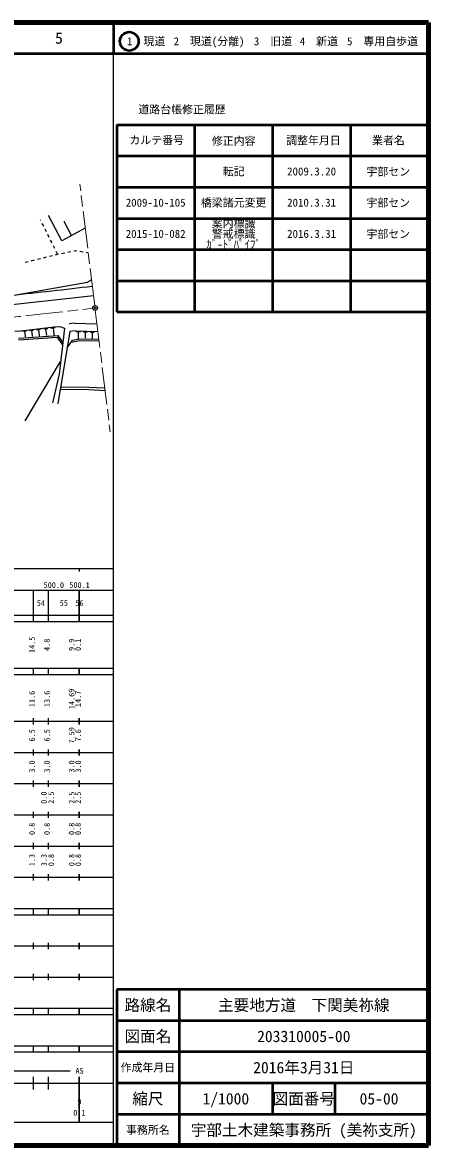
# Model space of a CAD drawing. Units: millimetres on the paper. Extents: x 40 to 680, y 20 to 380.
# Drawn here: x 549.8 to 680, y 20 to 380 of the extents above; entities that cross this region are included whole.
import ezdxf
from ezdxf.enums import TextEntityAlignment as Align

# ---------------------------------------------------------------- set-up
doc = ezdxf.new("R2010")
doc.units = ezdxf.units.MM
doc.header["$PDMODE"] = 32
doc.header["$PDSIZE"] = 0.5
doc.linetypes.add('CHAIN', pattern=[18.5, 12, -1.5, 3.5, -1.5])
for name, color, linetype, lineweight in [('S-BGD', 7, 'Continuous', 25), ('S-BMK', 2, 'CHAIN', 13), ('S-BMK-SRVR', 3, 'Continuous', 25), ('S-TTL', 2, 'Continuous', 140), ('S-TTL-BAND', 7, 'Continuous', 25), ('S-TTL-FRAM', 2, 'Continuous', 50), ('S-TTL-LINE', 7, 'Continuous', 50)]:
    doc.layers.add(name, color=color, linetype=linetype, lineweight=lineweight)
doc.layers.add('S-OTRS', color=6, linetype='Continuous')
doc.layers.add('S-TTL-TXT', color=7, linetype='Continuous')
doc.styles.add('ＭＳ ゴシック', font='')
doc.styles.get('ＭＳ ゴシック').set_extended_font_data('MS Gothic')

msp = doc.modelspace()

# ---------------------------------------------------------------- linework, layer by layer
at = {"layer": 'S-BGD'}
for p, q in [((562.457, 310.047), (558.163, 318.071)), ((555.713, 316.481), (555.604, 316.701)), ((556.599, 314.688), (556.156, 315.584)), ((557.486, 312.895), (557.043, 313.792)), ((569.931, 314.047), (562.457, 310.047)), ((565.543, 311.699), (563.111, 316.243)), ((558.372, 311.102), (557.929, 311.999)), ((559.259, 309.31), (558.815, 310.206)), ((560.145, 307.517), (559.702, 308.413)), ((561.032, 305.724), (560.588, 306.62)), ((562.345, 305.993), (563.325, 306.194)), ((564.304, 306.395), (565.284, 306.596)), ((566.264, 306.797), (566.775, 306.902)), ((566.775, 306.902), (567.247, 306.827)), ((568.234, 306.669), (569.222, 306.512)), ((570.209, 306.354), (570.884, 306.247)), ((550.686, 303.156), (551.657, 303.397)), ((552.628, 303.638), (553.598, 303.879)), ((554.569, 304.12), (555.539, 304.361)), ((556.51, 304.601), (557.48, 304.842)), ((558.451, 305.083), (559.421, 305.324)), ((560.392, 305.565), (561.032, 305.724)), ((561.032, 305.724), (561.366, 305.792)), ((547.637, 292.705), (570.625, 296.764)), ((570.625, 296.764), (571.941, 297.596)), ((549.852, 281.034), (551.045, 281.164)), ((550.332, 280.784), (550.63, 280.817)), ((552.051, 281.275), (553.29, 281.411)), ((552.55, 281.016), (552.86, 281.05)), ((554.297, 281.521), (555.583, 281.662)), ((554.814, 281.253), (555.136, 281.288)), ((554.97, 280.944), (555.051, 280.953)), ((555.01, 280.949), (555.17, 279.49)), ((556.59, 281.773), (557.924, 281.919)), ((557.127, 281.494), (557.46, 281.531)), ((557.288, 281.174), (557.372, 281.184)), ((557.33, 281.179), (557.498, 279.648)), ((558.932, 282.029), (560.314, 282.181)), ((559.488, 281.741), (559.833, 281.779)), ((559.655, 281.409), (559.742, 281.419)), ((559.699, 281.414), (559.875, 279.809)), ((565.007, 280.943), (561.153, 257.746)), ((563.265, 282.06), (561.526, 267.231)), ((561.784, 282.594), (563.265, 282.06)), ((566.507, 283.645), (564.715, 283.426)), ((566.799, 281.162), (565.007, 280.943)), ((566.507, 283.645), (573.676, 283.396)), ((566.799, 281.162), (573.979, 280.915)), ((567, 280.905), (568.403, 280.857)), ((569.32, 280.825), (570.583, 280.782)), ((548.488, 278.788), (561.221, 279.65)), ((548.545, 278.29), (560.974, 279.132)), ((550.476, 280.498), (550.551, 280.506)), ((550.514, 280.502), (550.658, 279.185)), ((552.7, 280.719), (552.777, 280.727)), ((552.739, 280.723), (552.891, 279.336)), ((562.644, 276.765), (560.974, 279.132)), ((562.731, 277.509), (561.221, 279.65)), ((564.144, 275.752), (565.874, 278.145)), ((565.444, 277.55), (568.079, 278.07)), ((565.874, 278.145), (568.034, 278.571)), ((567.514, 280.536), (567.864, 280.524)), ((567.677, 280.18), (567.627, 278.739)), ((567.633, 280.181), (567.721, 280.178)), ((568.034, 278.571), (574.28, 278.455)), ((568.079, 278.07), (574.341, 277.954)), ((569.783, 280.493), (570.099, 280.482)), ((569.93, 280.172), (569.882, 278.787)), ((569.89, 280.173), (569.969, 280.171)), ((571.578, 280.747), (572.823, 280.705)), ((572.034, 280.42), (572.345, 280.409)), ((572.179, 280.103), (572.132, 278.745)), ((572.14, 280.105), (572.218, 280.102)), ((550.654, 252.26), (562.002, 271.292)), ((561.526, 267.231), (559.421, 258.077)), ((562.061, 263.207), (571.099, 263.142)), ((571.099, 263.142), (576.183, 262.876)), ((561.928, 262.408), (571.075, 262.343)), ((571.075, 262.343), (576.282, 262.07))]:
    msp.add_line(p, q, dxfattribs=at)
for radius, start, end in [(1544.105, 275.99187, 276.96582), (1547.105, 275.81457, 276.96582), (1555.705, 275.99187, 276.52747)]:
    msp.add_arc((384.932, 1828.214), radius, start, end, dxfattribs=at)
at = {"layer": 'S-BMK'}
for p, q in [((572.96, 289.253), (568.2, 328.213)), ((573.142, 287.764), (577.902, 248.804))]:
    msp.add_line(p, q, dxfattribs=at)
msp.add_arc((384.932, 1828.214), 1551.155, 273.40439, 276.93811, dxfattribs=at)
at = {"layer": 'S-BMK-SRVR'}
msp.add_circle((573.051, 288.508), 0.75, dxfattribs=at)
msp.add_point((573.051, 288.508), dxfattribs=at)
at = {"layer": 'S-OTRS'}
msp.add_point((573.051, 288.508), dxfattribs=at)
at = {"layer": 'S-TTL'}
for p, q in [((680, 380), (40, 380)), ((680, 20), (680, 380)), ((40, 20), (680, 20))]:
    msp.add_line(p, q, dxfattribs=at)
at = {"layer": 'S-TTL-BAND'}
for p, q in [((579, 20), (579, 370)), ((40, 205), (579, 205)), ((568, 205), (568, 204)), ((68, 198), (579, 198)), ((553.3, 188), (553.3, 198)), ((558.1, 188), (558.1, 198)), ((568, 188), (568, 198)), ((568.1, 188), (568.1, 198)), ((40, 190), (579, 190)), ((40, 188), (579, 188)), ((40, 173), (579, 173)), ((553.3, 171), (553.3, 173)), ((558.1, 171), (558.1, 173)), ((568, 171), (568, 173)), ((568.1, 171), (568.1, 173)), ((40, 171), (579, 171)), ((40, 156), (579, 156)), ((553.3, 155), (553.3, 157)), ((558.1, 155), (558.1, 157)), ((568, 155), (568, 157)), ((568.1, 155), (568.1, 157)), ((46, 146), (579, 146)), ((553.3, 145), (553.3, 147)), ((558.1, 145), (558.1, 147)), ((568, 145), (568, 147)), ((568.1, 145), (568.1, 147)), ((553.3, 135), (553.3, 137)), ((558.1, 135), (558.1, 137)), ((568, 135), (568, 137)), ((568.1, 135), (568.1, 137)), ((52, 136), (579, 136)), ((46, 126), (579, 126)), ((553.3, 125), (553.3, 127)), ((558.1, 125), (558.1, 127)), ((568, 125), (568, 127)), ((568.1, 125), (568.1, 127)), ((52, 116), (579, 116)), ((553.3, 115), (553.3, 117)), ((558.1, 115), (558.1, 117)), ((568, 115), (568, 117)), ((568.1, 115), (568.1, 117)), ((46, 106), (579, 106)), ((553.3, 105), (553.3, 107)), ((558.1, 105), (558.1, 107)), ((568, 105), (568, 107)), ((568.1, 105), (568.1, 107)), ((40, 96), (579, 96)), ((40, 94), (579, 94)), ((553.3, 94), (553.3, 96)), ((558.1, 94), (558.1, 96)), ((568, 94), (568, 96)), ((568.1, 94), (568.1, 96)), ((49, 84), (579, 84)), ((553.3, 83), (553.3, 85)), ((558.1, 83), (558.1, 85)), ((568, 83), (568, 85)), ((568.1, 83), (568.1, 85)), ((40, 74), (579, 74)), ((553.3, 73), (553.3, 75)), ((558.1, 73), (558.1, 75)), ((568, 73), (568, 75)), ((568.1, 73), (568.1, 75)), ((40, 64), (579, 64)), ((40, 62), (579, 62)), ((553.3, 62), (553.3, 64)), ((558.1, 62), (558.1, 64)), ((568, 62), (568, 64)), ((568.1, 62), (568.1, 64)), ((40, 52), (579, 52)), ((553.3, 50), (553.3, 52)), ((558.1, 50), (558.1, 52)), ((568, 50), (568, 52)), ((568.1, 50), (568.1, 52)), ((40, 50), (579, 50)), ((71, 44), (565.1, 44)), ((40, 40), (579, 40)), ((553.3, 38), (553.3, 42)), ((558.1, 38), (558.1, 42)), ((568, 27.5), (568, 42)), ((568.1, 27.5), (568.1, 42)), ((68, 27.5), (579, 27.5))]:
    msp.add_line(p, q, dxfattribs=at)
at = {"layer": 'S-TTL-FRAM'}
for p, q in [((580, 347.197), (580, 287.197)), ((580, 347.197), (680, 347.197)), ((580, 287.197), (680, 287.197)), ((680, 70), (580, 70)), ((580, 70), (580, 20))]:
    msp.add_line(p, q, dxfattribs=at)
at = {"layer": 'S-TTL-LINE'}
for p, q in [((579, 380), (579, 370)), ((40, 370), (680, 370)), ((605, 347.197), (605, 287.197)), ((630, 347.197), (630, 287.197)), ((655, 347.197), (655, 287.197)), ((580, 337.197), (680, 337.197)), ((580, 327.197), (680, 327.197)), ((580, 317.197), (680, 317.197)), ((580, 307.197), (680, 307.197)), ((580, 297.197), (680, 297.197)), ((600, 70), (600, 20)), ((680, 60), (580, 60)), ((680, 50), (580, 50)), ((680, 40), (580, 40)), ((630, 40), (630, 30)), ((650, 40), (650, 30)), ((680, 30), (580, 30))]:
    msp.add_line(p, q, dxfattribs=at)
msp.add_circle((584.031, 373.958), 3, dxfattribs=at)

# ---------------------------------------------------------------- texts
at = {"layer": 'S-TTL-BAND', "style": 'ＭＳ ゴシック'}
for s, p in [('500.0', (559.844, 198.195)), ('500.1', (568.1, 198.195)), ('54', (555.7, 192.405)), ('55', (563.05, 192.405)), ('56', (568.05, 192.405)), ('AS', (568.1, 42.5)), ('9', (568.05, 32.523)), ('0.1', (568.05, 29.033))]:
    msp.add_text(s, height=1.833, dxfattribs=at).set_placement(p, align=Align.BOTTOM_CENTER)
for s, p in [('14.5', (554.3, 180.5)), ('4.8', (559.1, 180.5)), ('9.9', (567, 180.5)), ('0.1', (569.1, 180.5)), ('14.69', (567, 163.174)), ('11.6', (554.3, 163.174)), ('13.6', (559.1, 163.174)), ('14.7', (569.1, 163.174)), ('6.5', (554.3, 151.5)), ('6.5', (559.1, 151.5)), ('7.59', (567, 151.5)), ('7.6', (569.1, 151.5)), ('3.0', (554.3, 141.5)), ('3.0', (559.1, 141.5)), ('3.0', (567, 141.5)), ('3.0', (569.1, 141.5)), ('0.0', (558.1, 131.5)), ('2.5', (560.47, 131.5)), ('2.5', (567, 131.5)), ('2.5', (569.1, 131.5)), ('0.8', (554.3, 121.5)), ('0.8', (559.1, 121.5)), ('0.8', (567, 121.5)), ('0.8', (569.1, 121.5)), ('1.3', (554.3, 111.5)), ('3.3', (558.1, 111.5)), ('0.8', (560.47, 111.5)), ('0.8', (567, 111.5)), ('0.8', (569.1, 111.5))]:
    msp.add_text(s, height=1.833, rotation=90, dxfattribs=at).set_placement(p, align=Align.BOTTOM_CENTER)
at = {"layer": 'S-TTL-TXT', "style": 'ＭＳ ゴシック'}
for s, height, p in [('5', 3.666, (561.497, 375)), ('1\u3000現道', 2.566, (589.448, 373.958)), ('2\u3000現道(分離)', 2.566, (609.619, 373.958)), ('3\u3000旧道', 2.566, (630.121, 373.958)), ('4\u3000新道', 2.566, (644.824, 373.958)), ('5\u3000専用自歩道', 2.566, (665.228, 373.958)), ('道路台帳修正履歴', 2.566, (600.968, 352.113)), ('カルテ番号', 2.566, (592.839, 342.277)), ('修正内容', 2.566, (617.509, 342.023)), ('調整年月日', 2.566, (643.089, 342.197)), ('業者名', 2.566, (667.134, 342.197)), ('転記', 2.566, (617.5, 332.245)), ('2009.3.20', 2.566, (642.5, 332.245)), ('宇部セン', 2.566, (667.077, 332.189)), ('2009-10-105', 2.566, (592.5, 322.245)), ('橋梁諸元変更', 2.566, (617.5, 322.245)), ('2010.3.31', 2.566, (642.5, 322.245)), ('宇部セン', 2.566, (667.077, 322.189)), ('案内標識', 2.566, (617.5, 315.579)), ('2015-10-082', 2.566, (592.5, 312.245)), ('警戒標識', 2.566, (617.5, 312.245)), ('2016.3.31', 2.566, (642.5, 312.245)), ('宇部セン', 2.566, (667.077, 312.189)), ('ｶﾞ-ﾄﾞﾊﾟｲﾌﾟ', 2.566, (617.5, 308.912)), ('路線名', 3.666, (590, 65)), ('路線名', 3.666, (590, 65)), ('主要地方道\u3000下関美祢線', 3.666, (640, 65)), ('図面名', 3.666, (590, 55)), ('図面名', 3.666, (590, 55)), ('203310005-00', 3.666, (640, 55)), ('2016年3月31日', 3.666, (640, 45)), ('作成年月日', 2.566, (590, 45)), ('作成年月日', 2.566, (590, 45)), ('縮尺', 3.666, (590, 35)), ('縮尺', 3.666, (590, 35)), ('1/1000', 3.666, (615, 35)), ('図面番号', 3.666, (640, 35)), ('図面番号', 3.666, (640, 35)), ('05-00', 3.666, (664.125, 35)), ('事務所名', 2.566, (590, 25)), ('事務所名', 2.566, (590, 25)), ('宇部土木建築事務所 (美祢支所)', 3.666, (640, 25))]:
    msp.add_text(s, height=height, dxfattribs=at).set_placement(p, align=Align.MIDDLE_CENTER)

doc.saveas('drawing.dxf')
